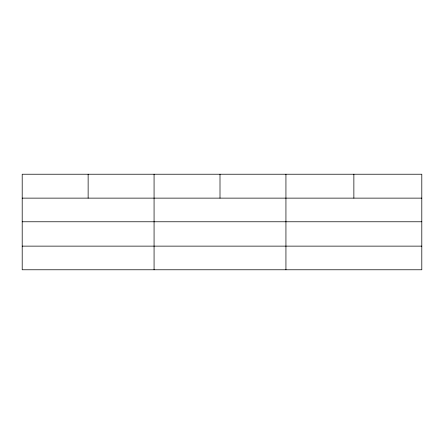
<?xml version="1.0" encoding="UTF-8"?>
<svg xmlns="http://www.w3.org/2000/svg" width="444" height="444" viewBox="0 0 444 444"><rect width="100%" height="100%" fill="white"/><g stroke="black" fill="none" stroke-linecap="round" stroke-linejoin="round"><path stroke-width="0.67" d="M421.8 221.772L421.8 174.226L22.2 174.226L22.2 269.774L421.8 269.774L421.8 221.772L22.2 221.772M22.2 198.129L421.8 198.129M22.2 246.131L421.8 246.131M353.868 174.226L353.868 198.129M285.936 174.226L285.936 269.774M220.002 174.226L220.002 198.129M154.068 174.226L154.068 269.774M88.134 174.226L88.134 198.129"/></g></svg>
